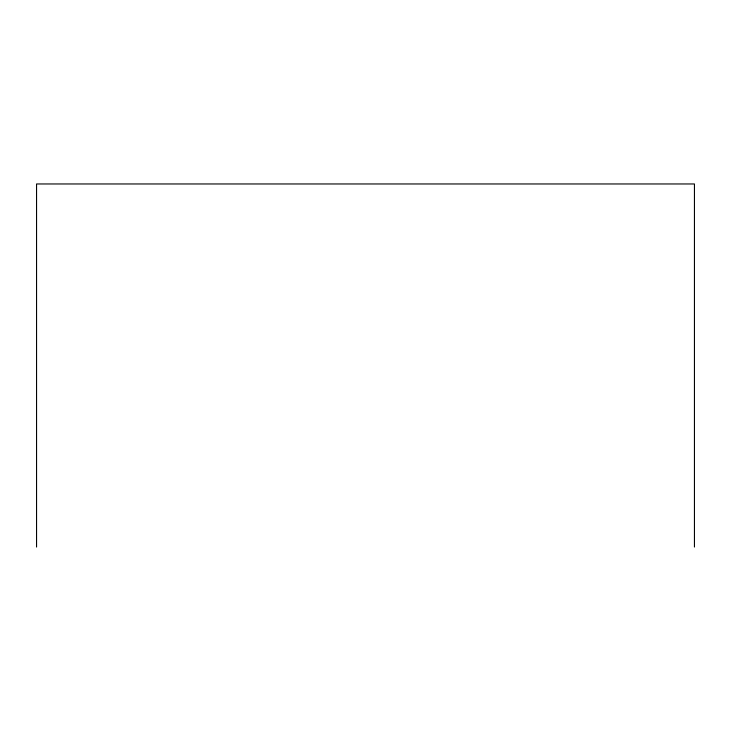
<?xml version="1.0" encoding="UTF-8"?>
<svg xmlns="http://www.w3.org/2000/svg" width="731" height="731" viewBox="0 0 731 731"><rect width="100%" height="100%" fill="white"/><g stroke="black" fill="none" stroke-linecap="round" stroke-linejoin="round"><path stroke-width="1.1" d="M694.45 547.035L694.45 183.965L36.55 183.965L36.55 547.035"/></g></svg>
